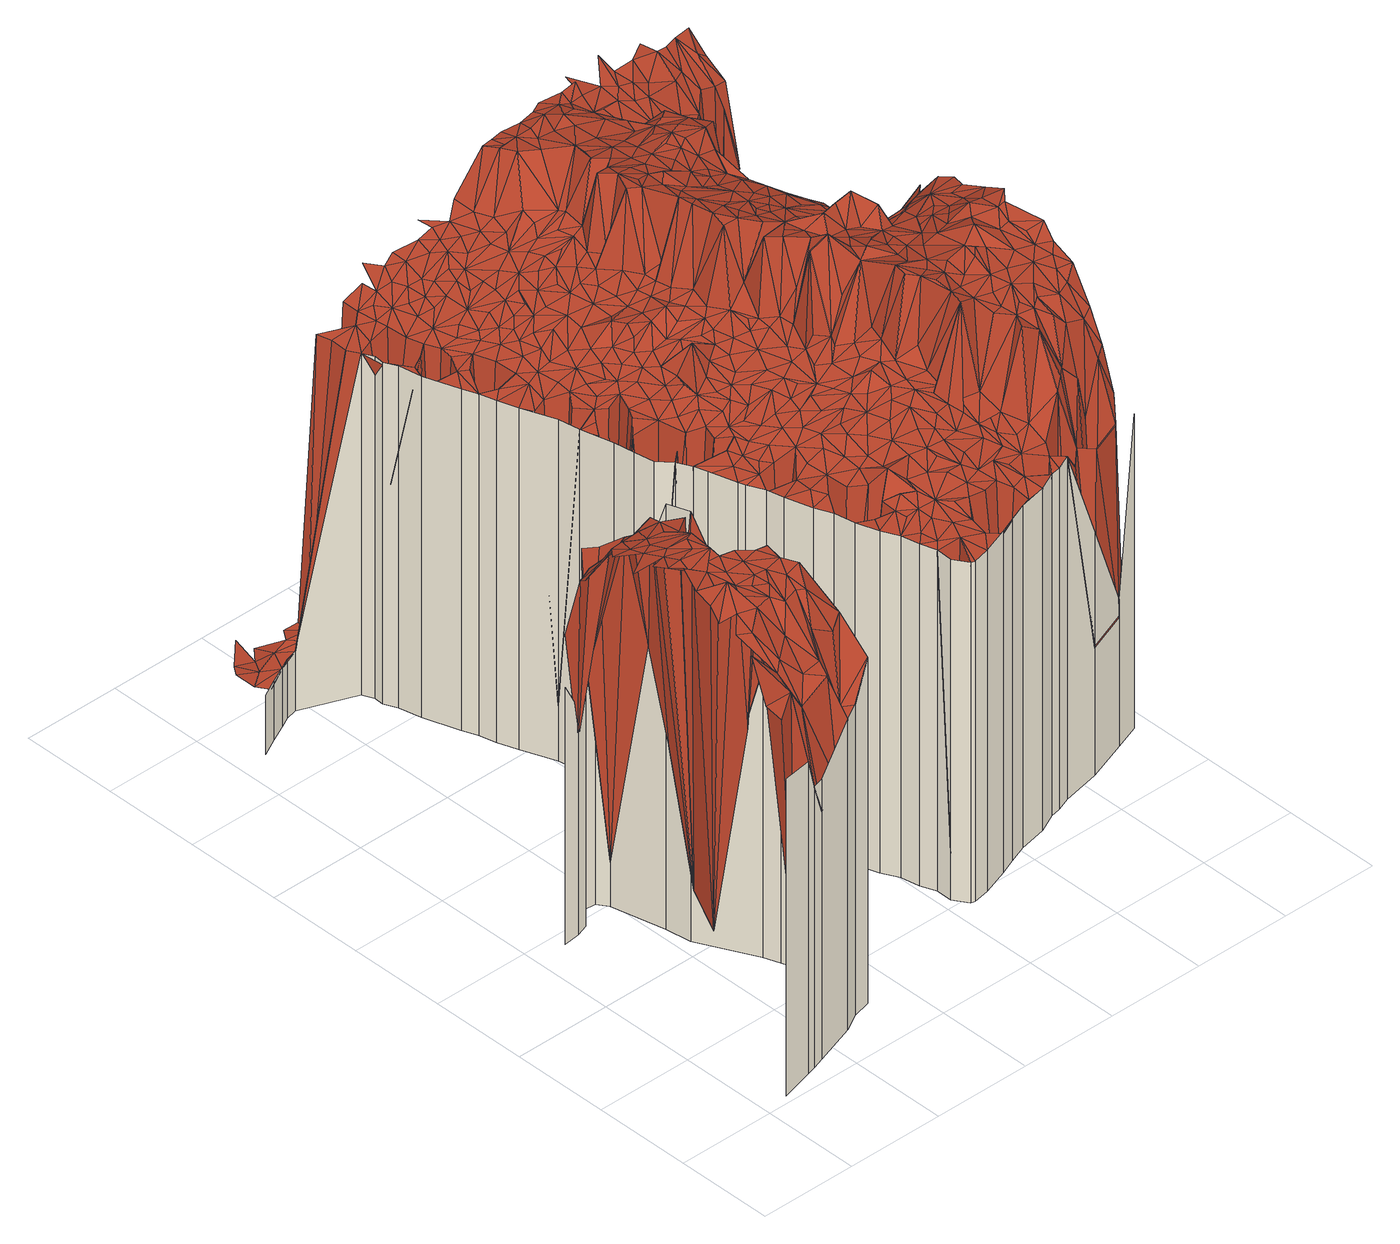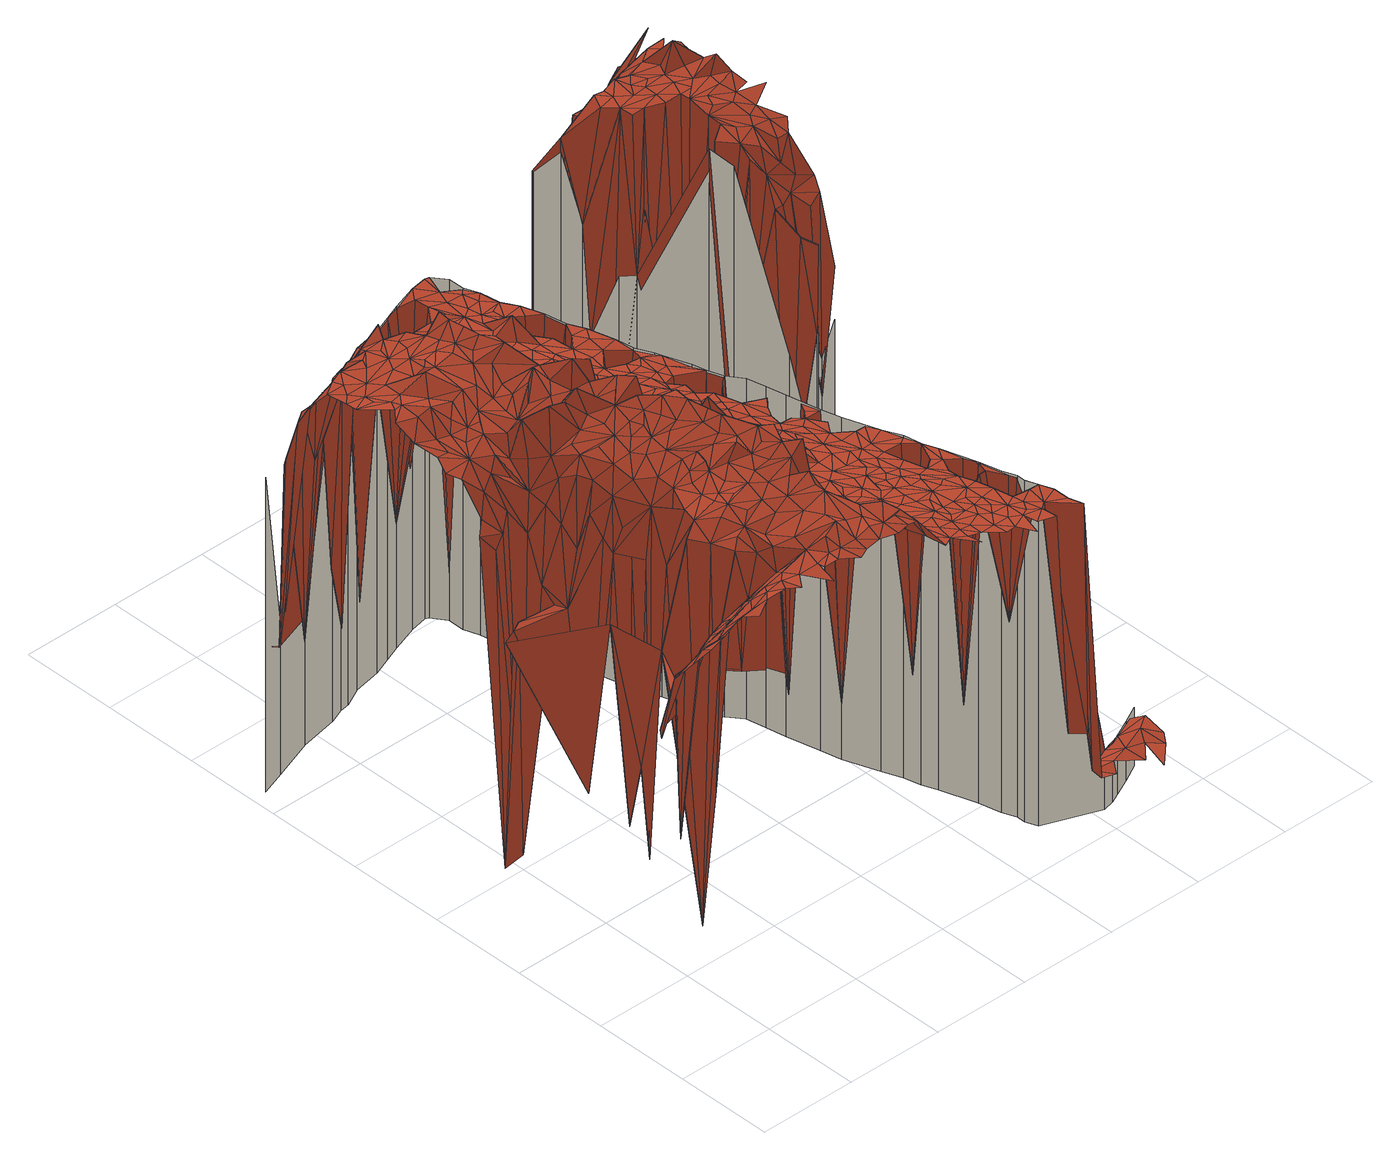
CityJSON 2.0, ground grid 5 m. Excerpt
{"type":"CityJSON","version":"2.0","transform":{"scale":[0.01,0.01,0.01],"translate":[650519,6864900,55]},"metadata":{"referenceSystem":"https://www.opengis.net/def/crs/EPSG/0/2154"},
"CityObjects":{
"building1":{"type":"Building","geometry":[{"type":"MultiSurface","lod":"2","boundaries":[[[0,1,2,3]],[[4,5,6]],[[5,7,6]],[[3,8,2]],[[5,4,8]],[[5,9,7]],[[5,8,3]],[[10,9,11]],[[12,10,11]],[[13,14,15]],[[16,5,3]],[[12,13,15]],[[17,0,3,16]],[[9,18,11]],[[5,19,9]],[[13,20,14]],[[19,5,16]],[[19,18,9]],[[12,11,21]],[[11,18,21]],[[19,16,22]],[[23,17,16,24]],[[20,13,25]],[[13,12,21]],[[19,26,18]],[[20,27,28]],[[29,30,28]],[[27,20,25]],[[31,13,21]],[[30,32,33]],[[18,34,21]],[[13,35,25]],[[18,26,34]],[[27,29,28]],[[36,37,32]],[[30,29,38]],[[35,13,31]],[[39,19,22]],[[32,30,38]],[[26,19,40]],[[35,27,25]],[[41,31,21]],[[42,36,43]],[[34,41,21]],[[41,35,31]],[[44,42,43]],[[19,39,40]],[[36,32,45]],[[26,46,34]],[[27,35,47]],[[48,32,38]],[[29,49,38]],[[27,49,29]],[[36,50,43]],[[27,47,51]],[[46,26,40]],[[35,41,52]],[[50,36,45]],[[53,41,34]],[[54,23,24,55]],[[32,48,45]],[[56,44,57]],[[58,44,43]],[[39,22,55]],[[46,53,34]],[[35,59,47]],[[59,35,52]],[[49,27,51]],[[50,60,43]],[[39,46,40]],[[41,61,52]],[[49,48,38]],[[47,62,51]],[[60,58,43]],[[63,64,56]],[[41,53,61]],[[65,44,58]],[[48,66,45]],[[61,59,52]],[[44,65,57]],[[64,67,68]],[[63,56,57]],[[62,49,51]],[[69,50,45]],[[59,70,47]],[[46,39,55]],[[70,62,47]],[[53,46,71]],[[72,73,74,75]],[[60,65,58]],[[67,64,76]],[[48,49,66]],[[64,63,76]],[[69,60,50]],[[61,53,77]],[[66,69,45]],[[46,78,71]],[[59,61,77]],[[65,60,79]],[[78,46,80]],[[70,59,77]],[[81,53,71]],[[80,46,55]],[[49,69,66]],[[82,62,70]],[[53,81,77]],[[49,62,83]],[[60,69,84]],[[65,85,57]],[[63,67,76]],[[78,86,71]],[[87,60,84]],[[62,82,83]],[[85,63,57]],[[60,87,79]],[[69,49,83]],[[69,88,84]],[[85,65,79]],[[73,89,90,74]],[[86,81,71]],[[67,63,91]],[[82,70,92]],[[86,78,93]],[[88,87,84]],[[94,70,77]],[[78,80,93]],[[95,54,55,96]],[[97,80,55]],[[87,85,79]],[[81,94,77]],[[63,85,98]],[[63,98,91]],[[70,94,92]],[[82,99,83]],[[81,86,100]],[[69,101,88]],[[82,92,99]],[[87,88,102]],[[101,69,83]],[[85,87,103]],[[89,104,105,90]],[[106,86,93]],[[94,81,100]],[[80,106,93]],[[85,107,98]],[[98,107,91]],[[80,97,108]],[[88,101,102]],[[86,106,100]],[[92,94,109]],[[99,101,83]],[[110,111,91]],[[87,101,103]],[[107,110,91]],[[101,87,102]],[[85,103,112]],[[106,80,108]],[[104,113,114,105]],[[115,95,96,108]],[[92,116,99]],[[114,111,110]],[[107,85,112]],[[117,92,109]],[[103,101,118]],[[119,94,100]],[[94,117,109]],[[116,101,99]],[[114,110,120]],[[110,107,120]],[[103,118,112]],[[113,121,122,114]],[[116,92,117]],[[123,124,125,126]],[[106,119,100]],[[101,127,118]],[[124,115,108,125]],[[114,120,122]],[[120,107,112]],[[128,129,127,130]],[[127,101,117]],[[117,94,131]],[[132,94,119]],[[133,123,126,119]],[[94,132,131]],[[101,116,117]],[[129,134,117,127]],[[121,135,136,122]],[[135,128,130,136]],[[134,137,138,117]],[[139,133,119,132]],[[137,139,132,138]],[[140,141,142,143]],[[144,145,146]],[[147,144,148]],[[145,149,146]],[[144,147,145]],[[149,145,150]],[[151,140,143,152]],[[145,153,150]],[[154,149,150]],[[147,153,145]],[[155,151,152,156]],[[153,157,150]],[[153,147,158]],[[159,155,156,158]],[[153,160,157]],[[161,153,158]],[[153,161,160]],[[161,162,160]],[[161,158,163]],[[162,164,160]],[[165,159,158,166]],[[164,162,167]],[[162,161,163]],[[158,168,163]],[[162,169,167]],[[162,163,170]],[[171,172,173,174]],[[169,162,170]],[[172,175,176,173]],[[177,178,179,180]],[[181,171,174,182]],[[178,183,184,179]],[[183,185,186,184]],[[185,187,188,186]],[[189,177,180,190]],[[191,189,190,192]],[[193,191,192,194]],[[187,165,166,188]],[[175,195,196,176]],[[197,198,199]],[[200,193,194,201]],[[195,200,201,196]],[[202,181,182,203]],[[204,205,206]],[[207,202,203,208]],[[209,210,206]],[[211,207,208,212]],[[190,213,214]],[[215,216,197]],[[217,215,180]],[[218,211,212,219]],[[220,168,221]],[[190,217,180]],[[220,221,199]],[[222,223,224,225]],[[226,227,228,229]],[[230,231,232,233]],[[231,234,235,232]],[[182,210,209]],[[236,237,238]],[[239,218,219,240]],[[227,241,242,228]],[[241,222,225,242]],[[216,198,197]],[[223,239,240,224]],[[168,243,163]],[[244,226,229,245]],[[198,220,199]],[[234,246,247,235]],[[248,236,205]],[[246,244,245,247]],[[249,250,251]],[[163,243,170]],[[252,203,253]],[[212,252,253]],[[229,254,228]],[[255,212,256]],[[257,213,258]],[[168,220,259]],[[216,215,217]],[[260,230,233,261]],[[210,204,206]],[[262,250,238]],[[225,263,224]],[[243,169,170]],[[264,255,256]],[[265,247,266]],[[249,257,258]],[[203,267,182]],[[204,248,205]],[[268,190,214]],[[269,247,270]],[[210,182,271]],[[217,190,272]],[[242,273,225]],[[236,248,237]],[[243,168,259]],[[198,216,274]],[[275,242,228]],[[276,277,233]],[[277,276,266]],[[220,198,274]],[[213,257,214]],[[237,262,238]],[[278,264,224]],[[212,255,252]],[[182,267,271]],[[247,265,270]],[[190,268,272]],[[169,243,279]],[[269,280,229]],[[261,276,233]],[[254,275,228]],[[250,262,281]],[[257,249,251]],[[273,263,225]],[[267,203,282]],[[276,265,266]],[[255,264,283]],[[280,254,229]],[[263,278,224]],[[203,252,284]],[[250,285,251]],[[282,203,284]],[[285,250,281]],[[242,286,273]],[[216,217,287]],[[286,242,275]],[[248,262,237]],[[267,210,271]],[[288,260,261,289]],[[264,278,283]],[[216,290,274]],[[290,220,274]],[[248,204,291]],[[220,292,259]],[[293,268,214]],[[243,294,279]],[[276,261,289]],[[295,269,270]],[[296,280,269]],[[297,204,210]],[[255,298,252]],[[299,217,272]],[[265,300,270]],[[257,293,214]],[[280,275,254]],[[301,243,259]],[[302,216,287]],[[220,290,303]],[[290,216,302]],[[262,248,304]],[[262,285,281]],[[295,296,269]],[[204,297,291]],[[217,299,287]],[[268,299,272]],[[292,220,303]],[[267,305,210]],[[306,255,283]],[[252,298,284]],[[292,301,259]],[[298,255,307]],[[308,265,276]],[[309,267,282]],[[273,310,263]],[[311,257,251]],[[255,306,307]],[[243,312,294]],[[313,248,291]],[[285,314,251]],[[305,297,210]],[[310,278,263]],[[286,310,273]],[[268,293,315]],[[275,280,316]],[[300,265,308]],[[299,268,315]],[[299,302,287]],[[300,295,270]],[[285,262,317]],[[301,312,243]],[[286,275,318]],[[314,311,251]],[[319,282,284]],[[248,320,304]],[[295,280,296]],[[321,276,289]],[[311,293,257]],[[297,313,291]],[[320,262,304]],[[312,322,294]],[[319,309,282]],[[310,286,323]],[[320,248,313]],[[290,324,303]],[[305,267,325]],[[324,290,302]],[[286,318,323]],[[298,319,284]],[[278,326,283]],[[262,320,317]],[[267,309,325]],[[321,308,276]],[[280,327,316]],[[328,275,316]],[[329,298,307]],[[278,310,330]],[[297,305,331]],[[295,327,280]],[[332,292,303]],[[285,317,333]],[[306,329,307]],[[326,306,283]],[[302,299,334]],[[293,335,315]],[[312,301,336]],[[332,301,292]],[[275,328,318]],[[324,302,337]],[[293,311,335]],[[319,298,338]],[[313,297,339]],[[340,299,315]],[[337,302,334]],[[298,329,338]],[[285,341,314]],[[342,288,289,343]],[[324,344,303]],[[345,300,308]],[[326,278,330]],[[345,295,300]],[[346,321,289]],[[344,332,303]],[[301,332,336]],[[308,321,347]],[[327,348,316]],[[341,285,333]],[[349,310,323]],[[341,311,314]],[[350,297,331]],[[320,313,339]],[[305,351,331]],[[309,352,325]],[[319,352,309]],[[351,305,325]],[[335,340,315]],[[295,348,327]],[[318,349,323]],[[299,340,334]],[[322,312,353]],[[348,328,316]],[[317,354,333]],[[326,329,306]],[[345,308,347]],[[320,354,317]],[[297,350,339]],[[355,312,336]],[[352,319,338]],[[295,345,348]],[[356,324,337]],[[310,357,330]],[[311,341,358]],[[311,359,335]],[[328,349,318]],[[360,337,334]],[[359,311,358]],[[361,341,333]],[[321,362,347]],[[354,361,333]],[[332,355,336]],[[312,355,353]],[[310,349,363]],[[360,356,337]],[[364,320,339]],[[324,365,344]],[[366,345,347]],[[352,367,325]],[[368,352,338]],[[329,369,338]],[[332,344,370]],[[362,321,346]],[[357,326,330]],[[371,340,335]],[[357,310,363]],[[328,348,372]],[[367,351,325]],[[354,320,364]],[[348,345,372]],[[340,373,334]],[[374,350,331]],[[351,374,331]],[[349,328,375]],[[326,369,329]],[[359,371,335]],[[350,376,339]],[[324,356,377]],[[373,360,334]],[[341,378,358]],[[369,368,338]],[[352,368,379]],[[341,361,380]],[[381,366,347]],[[361,354,380]],[[376,364,339]],[[381,345,366]],[[344,382,370]],[[355,332,383]],[[340,371,384]],[[362,381,347]],[[385,332,370]],[[365,382,344]],[[365,324,386]],[[345,387,372]],[[356,360,377]],[[349,388,363]],[[340,384,373]],[[374,351,367]],[[388,349,375]],[[389,352,379]],[[352,390,367]],[[391,326,357]],[[362,346,392]],[[393,328,372]],[[394,342,343,395]],[[376,350,396]],[[324,377,386]],[[371,359,397]],[[398,359,358]],[[399,354,364]],[[350,374,396]],[[369,326,400]],[[332,385,383]],[[380,354,401]],[[391,357,363]],[[328,393,375]],[[341,380,402]],[[378,341,402]],[[360,373,403]],[[378,398,358]],[[326,391,400]],[[382,385,370]],[[390,352,389]],[[376,399,364]],[[377,360,403]],[[354,399,401]],[[345,381,404]],[[345,405,387]],[[381,362,406]],[[390,374,367]],[[368,369,407]],[[406,362,392]],[[388,408,363]],[[382,365,386]],[[359,398,397]],[[408,391,363]],[[409,355,383]],[[387,393,372]],[[373,384,410]],[[405,345,404]],[[371,411,384]],[[412,376,396]],[[411,371,397]],[[374,412,396]],[[368,413,379]],[[374,390,414]],[[355,409,415]],[[416,388,375]],[[417,380,401]],[[399,376,418]],[[380,417,402]],[[419,369,400]],[[385,382,420]],[[376,412,418]],[[369,419,407]],[[421,382,386]],[[373,422,403]],[[423,374,414]],[[413,389,379]],[[408,388,424]],[[425,378,402]],[[399,426,401]],[[413,368,407]],[[384,411,410]],[[393,416,375]],[[422,373,410]],[[427,381,406]],[[374,428,412]],[[391,408,429]],[[422,377,403]],[[430,390,389]],[[383,385,431]],[[382,421,420]],[[427,406,392]],[[390,430,414]],[[404,381,432]],[[426,417,401]],[[377,433,386]],[[388,416,424]],[[428,374,423]],[[434,398,378]],[[435,394,395,436]],[[387,437,393]],[[391,438,400]],[[409,383,431]],[[398,434,397]],[[405,439,387]],[[381,427,432]],[[412,428,418]],[[440,399,418]],[[385,420,431]],[[430,423,414]],[[441,419,400]],[[433,377,442]],[[417,443,402]],[[426,399,440]],[[434,411,397]],[[433,421,386]],[[425,434,378]],[[437,387,444]],[[419,445,407]],[[446,430,389]],[[436,427,392]],[[377,422,447]],[[387,439,444]],[[439,405,404]],[[377,448,442]],[[411,449,410]],[[443,425,402]],[[438,391,429]],[[437,416,393]],[[449,422,410]],[[413,446,389]],[[445,413,407]],[[417,426,450]],[[428,451,418]],[[438,441,400]],[[448,377,447]],[[452,408,424]],[[408,452,429]],[[453,404,432]],[[454,409,431]],[[423,430,455]],[[428,423,455]],[[421,433,456]],[[439,437,444]],[[424,416,457]],[[411,434,458]],[[439,404,459]],[[419,441,460]],[[427,453,432]],[[449,411,461]],[[421,462,420]],[[463,440,418]],[[443,417,464]],[[420,465,431]],[[466,433,442]],[[422,449,461]],[[459,404,453]],[[451,463,418]],[[416,437,467]],[[430,468,455]],[[464,417,450]],[[469,427,436]],[[470,426,440]],[[430,446,471]],[[452,438,429]],[[472,411,458]],[[448,466,442]],[[425,443,473]],[[419,474,445]],[[452,424,457]],[[426,470,450]],[[468,430,471]],[[411,472,461]],[[439,475,437]],[[433,466,456]],[[413,476,446]],[[476,413,445]],[[462,421,456]],[[453,427,477]],[[428,478,451]],[[434,425,479]],[[427,469,477]],[[474,419,460]],[[422,480,447]],[[420,462,465]],[[481,454,431]],[[478,428,455]],[[439,459,482]],[[440,463,483]],[[438,484,441]],[[441,484,460]],[[448,447,485]],[[434,486,458]],[[480,422,461]],[[476,445,487]],[[470,440,483]],[[446,476,471]],[[468,488,455]],[[437,489,467]],[[479,425,473]],[[475,439,482]],[[469,436,490]],[[416,491,457]],[[475,489,437]],[[465,481,431]],[[491,416,467]],[[445,474,487]],[[492,435,436,490]],[[470,464,450]],[[466,448,485]],[[466,462,456]],[[443,464,493]],[[484,438,452]],[[478,463,451]],[[486,472,458]],[[494,459,453]],[[443,495,473]],[[494,453,477]],[[434,479,486]],[[447,480,485]],[[472,480,461]],[[488,478,455]],[[469,496,477]],[[497,452,457]],[[474,476,487]],[[498,474,460]],[[484,498,460]],[[499,468,471]],[[495,443,493]],[[499,488,468]],[[462,466,500]],[[484,452,501]],[[464,470,493]],[[489,491,467]],[[462,502,465]],[[476,503,471]],[[472,486,504]],[[502,481,465]],[[496,469,490]],[[495,479,473]],[[496,494,477]],[[463,478,505]],[[482,459,506]],[[507,470,483]],[[489,475,508]],[[476,474,503]],[[491,497,457]],[[463,509,483]],[[510,466,485]],[[480,472,511]],[[475,482,506]],[[478,488,512]],[[500,466,513]],[[514,507,483]],[[486,479,515]],[[452,516,501]],[[459,494,517]],[[518,474,498]],[[503,499,471]],[[470,507,493]],[[516,452,497]],[[484,518,498]],[[519,472,504]],[[479,495,520]],[[462,500,521]],[[509,463,505]],[[509,514,483]],[[491,489,522]],[[480,510,485]],[[488,499,512]],[[478,523,505]],[[494,496,524]],[[481,502,525]],[[502,462,521]],[[489,508,522]],[[472,519,511]],[[508,475,506]],[[486,519,504]],[[466,510,513]],[[526,484,501]],[[515,479,527]],[[479,520,527]],[[523,478,512]],[[459,517,506]],[[474,528,529]],[[474,530,503]],[[474,518,528]],[[531,495,493]],[[532,496,490]],[[518,484,526]],[[530,474,529]],[[533,480,511]],[[491,534,497]],[[486,515,535]],[[523,509,505]],[[507,531,493]],[[499,503,536]],[[537,494,524]],[[520,495,538]],[[539,492,490,532]],[[510,480,540]],[[534,491,522]],[[516,526,501]],[[496,537,524]],[[507,514,541]],[[500,542,521]],[[499,543,512]],[[519,486,535]],[[502,544,525]],[[542,500,513]],[[544,502,521]],[[534,516,497]],[[480,533,540]],[[508,545,522]],[[514,509,541]],[[495,531,538]],[[519,533,511]],[[503,530,536]],[[494,537,517]],[[496,532,546]],[[547,515,527]],[[531,507,548]],[[544,549,525]],[[537,496,546]],[[548,507,541]],[[550,508,506]],[[551,523,512]],[[499,536,552]],[[520,553,527]],[[543,499,552]],[[515,547,535]],[[545,534,522]],[[542,544,521]],[[528,518,554]],[[523,551,509]],[[510,555,513]],[[545,508,556]],[[543,551,512]],[[508,550,556]],[[557,518,526]],[[516,534,558]],[[553,520,538]],[[517,550,506]],[[528,559,529]],[[557,526,516]],[[509,560,541]],[[555,542,513]],[[561,510,540]],[[559,530,529]],[[533,519,562]],[[553,547,527]],[[531,548,563]],[[531,564,538]],[[537,565,517]],[[518,557,554]],[[534,545,566]],[[557,516,558]],[[565,550,517]],[[509,551,560]],[[530,567,536]],[[568,548,541]],[[569,539,532,570]],[[532,571,546]],[[551,543,572]],[[573,543,552]],[[544,542,574]],[[543,573,572]],[[571,537,546]],[[534,575,558]],[[576,519,535]],[[547,577,535]],[[578,528,554]],[[559,528,579]],[[575,534,566]],[[564,531,563]],[[528,578,579]],[[560,568,541]],[[533,576,540]],[[536,580,552]],[[581,553,538]],[[548,568,563]],[[571,532,570]],[[564,581,538]],[[542,555,582]],[[555,510,583]],[[550,584,556]],[[565,537,585]],[[510,561,586]],[[573,551,572]],[[519,576,562]],[[550,565,587]],[[530,559,588]],[[589,557,558]],[[574,542,582]],[[567,580,536]],[[576,561,540]],[[576,533,562]],[[544,574,590]],[[580,573,552]],[[577,547,591]],[[577,576,535]],[[551,592,560]],[[593,547,553]],[[583,510,586]],[[594,530,588]],[[595,545,556]],[[545,595,566]],[[596,589,558]],[[575,596,558]],[[567,530,594]],[[537,571,597]],[[557,598,554]],[[592,568,560]],[[551,573,599]],[[555,583,582]],[[547,593,591]],[[571,570,600]],[[601,550,587]],[[581,593,553]],[[602,569,570,603]],[[601,565,585]],[[565,601,587]],[[584,550,604]],[[584,595,556]],[[537,605,585]],[[598,578,554]],[[581,564,606]],[[595,575,566]],[[598,557,589]],[[573,580,607]],[[559,594,588]],[[608,564,563]],[[561,576,609]],[[563,568,610]],[[592,551,599]],[[605,537,597]],[[550,601,604]],[[573,607,599]],[[580,567,611]],[[612,577,591]],[[613,589,596]],[[575,595,596]],[[614,559,579]],[[578,614,579]],[[568,592,615]],[[616,571,600]],[[593,581,617]],[[571,616,597]],[[581,606,617]],[[618,576,577]],[[564,608,606]],[[561,619,586]],[[605,601,585]],[[620,574,582]],[[561,609,621]],[[595,584,604]],[[580,622,607]],[[578,598,623]],[[608,563,610]],[[574,624,590]],[[622,580,611]],[[598,589,625]],[[568,615,610]],[[612,618,577]],[[576,618,609]],[[593,626,591]],[[567,594,627]],[[594,559,627]],[[583,628,582]],[[619,583,586]],[[629,592,599]],[[630,589,613]],[[631,613,596]],[[626,612,591]],[[595,631,596]],[[592,629,615]],[[567,632,611]],[[559,633,627]],[[619,561,621]],[[559,614,633]],[[606,608,617]],[[589,630,625]],[[614,578,623]],[[626,593,617]],[[609,618,621]],[[634,616,600]],[[632,567,627]],[[598,635,623]],[[620,624,574]],[[628,620,582]],[[601,605,636]],[[637,629,599]],[[635,598,625]],[[632,622,611]],[[631,630,613]],[[619,628,583]],[[615,638,610]],[[607,639,599]],[[640,605,597]],[[616,640,597]],[[641,595,604]],[[618,612,642]],[[638,608,610]],[[622,639,607]],[[608,643,617]],[[644,626,617]],[[601,645,604]],[[629,646,615]],[[642,612,626]],[[595,641,631]],[[633,614,627]],[[630,631,647]],[[630,635,625]],[[635,614,623]],[[616,634,648]],[[649,602,603,650]],[[646,638,615]],[[639,637,599]],[[618,651,621]],[[634,600,652]],[[608,638,653]],[[654,641,604]],[[640,616,648]],[[629,637,655]],[[643,608,653]],[[622,656,657]],[[658,644,617]],[[639,622,657]],[[645,601,636]],[[656,622,632]],[[631,659,647]],[[643,658,617]],[[629,660,646]],[[645,654,604]],[[660,629,655]],[[635,630,661]],[[659,630,647]],[[658,626,644]],[[614,662,627]],[[631,641,663]],[[628,619,664]],[[624,620,665]],[[642,626,666]],[[667,619,621]],[[605,668,636]],[[618,642,669]],[[670,632,627]],[[614,635,671]],[[659,631,663]],[[651,618,669]],[[640,668,605]],[[672,624,665]],[[637,639,655]],[[614,673,662]],[[626,658,666]],[[674,620,628]],[[662,670,627]],[[630,659,661]],[[634,675,648]],[[638,646,676]],[[677,643,653]],[[656,639,657]],[[651,667,621]],[[678,641,654]],[[670,656,632]],[[620,674,665]],[[619,667,664]],[[658,643,679]],[[675,640,648]],[[643,677,679]],[[674,628,664]],[[680,635,661]],[[645,678,654]],[[673,614,681]],[[675,634,652]],[[674,672,665]],[[635,680,671]],[[638,682,653]],[[668,645,636]],[[660,683,646]],[[639,684,655]],[[681,614,671]],[[642,666,685]],[[683,660,655]],[[641,678,686]],[[662,673,687]],[[688,659,663]],[[667,651,689]],[[639,656,690]],[[656,670,690]],[[670,662,687]],[[659,680,661]],[[684,691,655]],[[646,683,676]],[[675,692,640]],[[692,668,640]],[[682,638,676]],[[666,658,685]],[[642,693,669]],[[672,674,694]],[[641,695,663]],[[682,677,653]],[[696,658,679]],[[691,683,655]],[[697,674,664]],[[667,697,664]],[[693,642,685]],[[659,688,698]],[[651,699,689]],[[680,659,698]],[[700,639,690]],[[699,651,669]],[[701,675,652]],[[695,641,686]],[[658,696,685]],[[673,702,703]],[[677,704,679]],[[668,705,645]],[[639,700,706]],[[695,688,663]],[[702,673,681]],[[639,707,684]],[[708,673,703]],[[670,709,690]],[[710,678,645]],[[673,708,687]],[[709,670,687]],[[699,667,689]],[[691,684,711]],[[677,682,712]],[[674,697,713]],[[675,714,692]],[[714,668,692]],[[645,705,715]],[[683,682,676]],[[678,710,686]],[[707,639,706]],[[667,716,697]],[[674,717,694]],[[704,677,712]],[[683,691,711]],[[704,696,679]],[[680,718,671]],[[693,699,669]],[[710,645,715]],[[718,681,671]],[[705,668,714]],[[714,675,719]],[[717,674,713]],[[720,700,690]],[[684,707,711]],[[721,675,701]],[[682,722,712]],[[696,723,685]],[[675,721,719]],[[688,724,698]],[[723,693,685]],[[724,680,698]],[[709,720,690]],[[725,704,712]],[[667,699,726]],[[700,727,706]],[[716,667,728]],[[729,701,652]],[[710,695,686]],[[705,710,715]],[[688,695,730]],[[718,702,681]],[[731,725,712]],[[682,683,732]],[[722,731,712]],[[733,683,711]],[[697,734,713]],[[728,667,726]],[[735,649,650,736]],[[705,714,737]],[[727,707,706]],[[718,680,738]],[[702,739,703]],[[727,700,720]],[[716,734,697]],[[739,709,687]],[[696,704,740]],[[724,688,730]],[[739,708,703]],[[708,739,687]],[[723,696,740]],[[680,724,738]],[[699,693,741]],[[707,733,711]],[[683,733,732]],[[731,704,725]],[[742,705,737]],[[743,714,719]],[[693,723,741]],[[734,717,713]],[[702,718,744]],[[721,743,719]],[[710,705,745]],[[682,746,722]],[[747,716,728]],[[714,748,737]],[[709,749,720]],[[695,710,750]],[[705,742,745]],[[695,751,730]],[[699,752,726]],[[753,721,701]],[[746,682,732]],[[707,727,754]],[[739,702,744]],[[709,739,755]],[[747,734,716]],[[704,731,756]],[[752,699,741]],[[743,748,714]],[[749,727,720]],[[749,709,755]],[[748,742,737]],[[751,724,730]],[[757,731,722]],[[733,707,758]],[[734,759,717]],[[704,760,740]],[[724,761,738]],[[760,723,740]],[[753,701,729]],[[762,718,738]],[[707,763,758]],[[707,764,763]],[[751,695,765]],[[695,750,765]],[[718,762,744]],[[733,766,732]],[[764,707,754]],[[746,757,722]],[[767,743,721]],[[768,704,756]],[[748,769,742]],[[728,726,770]],[[723,760,771]],[[742,769,745]],[[731,757,756]],[[724,751,765]],[[723,772,741]],[[761,762,738]],[[760,704,768]],[[747,728,770]],[[762,739,744]],[[766,746,732]],[[753,767,721]],[[739,773,755]],[[710,774,750]],[[727,749,775]],[[776,734,747]],[[727,775,754]],[[774,710,745]],[[773,749,755]],[[772,723,771]],[[761,724,777]],[[752,778,726]],[[766,733,758]],[[776,759,734]],[[763,764,758]],[[777,724,765]],[[779,748,743]],[[757,768,756]],[[776,747,780]],[[739,762,781]],[[782,752,741]],[[773,739,781]],[[748,779,769]],[[772,783,741]],[[767,779,743]],[[759,776,784]],[[750,785,765]],[[775,764,754]],[[726,778,770]],[[769,774,745]],[[760,772,771]],[[749,773,775]],[[747,786,780]],[[783,782,741]],[[760,768,787]],[[764,788,758]],[[789,757,746]],[[786,747,770]],[[790,767,753]],[[766,789,746]],[[785,777,765]],[[774,785,750]],[[791,762,761]],[[772,760,787]],[[792,766,758]],[[793,753,729]],[[761,777,794]],[[795,776,780]],[[796,735,736,797]],[[768,757,798]],[[769,779,799]],[[782,778,752]],[[800,764,775]],[[762,801,781]],[[775,773,802]],[[803,761,794]],[[788,764,804]],[[805,773,781]],[[779,767,806]],[[791,761,803]],[[757,789,807]],[[788,792,758]],[[784,776,808]],[[767,790,806]],[[801,762,809]],[[769,810,774]],[[764,800,804]],[[810,769,799]],[[786,795,780]],[[757,807,798]],[[762,791,809]],[[772,782,783]],[[773,805,802]],[[792,789,766]],[[776,795,808]],[[793,790,753]],[[793,729,811]],[[777,785,812]],[[801,805,781]],[[778,813,770]],[[768,814,787]],[[813,786,770]],[[779,815,799]],[[807,789,798]],[[816,775,802]],[[815,779,806]],[[777,812,794]],[[816,800,775]],[[791,801,809]],[[782,772,817]],[[790,793,806]],[[782,813,778]],[[814,772,787]],[[792,788,818]],[[819,785,774]],[[814,768,798]],[[795,786,820]],[[805,816,802]],[[789,792,821]],[[791,803,822]],[[774,810,823]],[[800,824,804]],[[825,803,794]],[[826,810,799]],[[785,819,812]],[[805,801,827]],[[795,828,808]],[[817,772,814]],[[829,788,804]],[[803,825,822]],[[815,826,799]],[[830,815,806]],[[782,831,813]],[[786,813,832]],[[789,833,798]],[[800,816,834]],[[819,774,823]],[[816,805,827]],[[835,786,832]],[[836,792,818]],[[828,795,820]],[[824,800,834]],[[801,791,837]],[[788,829,818]],[[838,789,821]],[[831,782,839]],[[792,838,821]],[[810,826,823]],[[813,831,832]],[[840,816,827]],[[841,786,835]],[[812,842,794]],[[843,791,822]],[[836,838,792]],[[819,844,812]],[[820,786,845]],[[846,782,817]],[[833,814,798]],[[789,838,847]],[[824,829,804]],[[842,825,794]],[[833,789,848]],[[782,846,839]],[[848,789,847]],[[825,843,822]],[[791,843,837]],[[844,842,812]],[[849,816,840]],[[801,850,827]],[[844,819,851]],[[816,852,834]],[[841,835,832]],[[849,840,827]],[[853,819,823]],[[846,817,814]],[[786,841,845]],[[854,831,839]],[[826,853,823]],[[850,801,837]],[[855,836,818]],[[838,856,847]],[[831,857,832]],[[858,824,834]],[[833,859,814]],[[860,820,845]],[[829,855,818]],[[816,849,852]],[[825,842,861]],[[819,862,851]],[[856,863,847]],[[846,854,839]],[[838,836,864]],[[831,854,857]],[[856,838,865]],[[843,825,866]],[[852,858,834]],[[867,842,844]],[[862,844,851]],[[850,849,827]],[[819,853,862]],[[855,829,824]],[[843,850,837]],[[825,861,866]],[[846,814,868]],[[863,848,847]],[[858,855,824]],[[863,856,865]],[[859,869,814]],[[836,855,864]],[[833,869,859]],[[869,833,848]],[[862,867,844]],[[838,870,865]],[[871,841,832]],[[814,869,868]],[[870,838,864]],[[850,843,866]],[[852,849,872]],[[857,871,832]],[[841,873,845]],[[870,863,865]],[[855,858,874]],[[863,869,848]],[[854,846,875]],[[861,842,876]],[[842,867,876]],[[870,869,863]],[[849,877,872]],[[849,850,877]],[[873,841,878]],[[879,850,866]],[[880,858,852]],[[854,881,857]],[[880,852,872]],[[841,871,878]],[[858,880,874]],[[861,882,866]],[[873,883,845]],[[884,846,868]],[[881,854,875]],[[882,879,866]],[[850,879,885]],[[882,861,876]],[[881,871,857]],[[877,886,872]],[[846,884,875]],[[869,884,868]],[[855,874,887]],[[886,880,872]],[[888,873,878]],[[850,889,877]],[[871,890,878]],[[885,879,882]],[[883,873,891]],[[864,855,892]],[[873,888,891]],[[850,885,893]],[[874,880,887]],[[890,888,878]],[[884,881,875]],[[889,850,893]],[[871,881,894]],[[886,877,895]],[[870,864,896]],[[890,871,894]],[[877,889,895]],[[880,886,897]],[[892,855,887]],[[888,898,891]],[[899,881,884]],[[888,890,900]],[[884,869,901]],[[881,899,894]],[[880,902,887]],[[902,880,897]],[[903,886,895]],[[898,888,900]],[[904,890,894]],[[886,903,897]],[[864,892,896]],[[899,904,894]],[[899,884,901]],[[902,892,887]],[[890,905,900]],[[903,902,897]],[[869,906,901]],[[890,904,905]],[[907,898,900]],[[904,899,908]],[[908,899,901]],[[905,907,900]],[[898,907,909]],[[904,908,905]],[[906,908,901]],[[908,910,905]],[[910,907,905]],[[907,910,911]],[[908,906,912]],[[910,908,913]],[[913,908,912]],[[910,914,911]],[[912,906,915]],[[914,910,913]],[[906,916,915]],[[917,913,912]],[[917,914,913]],[[917,912,915]],[[918,914,917]],[[916,919,915]],[[919,917,915]],[[920,914,918]],[[918,917,921]],[[917,919,921]],[[920,918,922]],[[922,918,921]]],"semantics":{"surfaces":[{"type":"WallSurface"},{"type":"RoofSurface"}],"values":[0,1,1,1,1,1,1,1,1,1,1,1,0,1,1,1,1,1,1,1,1,0,1,1,1,1,1,1,1,1,1,1,1,1,1,1,1,1,1,1,1,1,1,1,1,1,1,1,1,1,1,1,1,1,1,1,1,1,1,0,1,1,1,1,1,1,1,1,1,1,1,1,1,1,1,1,1,1,1,1,1,1,1,1,1,1,1,1,0,1,1,1,1,1,1,1,1,1,1,1,1,1,1,1,1,1,1,1,1,1,1,1,1,1,1,1,1,1,0,1,1,1,1,1,1,1,0,1,1,1,1,1,1,1,1,1,1,1,1,1,0,1,1,1,1,1,1,1,1,1,1,1,1,1,1,1,1,0,0,1,1,1,1,1,1,1,1,1,1,1,0,1,0,1,1,0,1,1,0,1,1,1,0,1,1,0,0,0,0,0,0,0,1,1,1,1,1,0,1,1,1,0,1,1,0,1,1,1,1,1,1,0,1,1,1,1,1,0,1,0,0,0,0,0,0,0,0,0,0,0,1,0,0,0,1,0,1,0,1,1,1,0,1,1,1,0,0,0,0,1,1,0,0,0,1,0,1,0,1,0,1,0,1,1,1,1,1,1,1,1,1,0,1,1,1,1,1,1,1,1,1,1,1,1,1,1,1,1,1,1,1,1,1,1,1,1,1,1,1,1,1,1,1,1,1,1,1,1,1,1,1,1,1,1,1,1,1,1,1,1,1,0,1,1,1,1,1,1,1,1,1,1,1,1,1,1,1,1,1,1,1,1,1,1,1,1,1,1,1,1,1,1,1,1,1,1,1,1,1,1,1,1,1,1,1,1,1,1,1,1,1,1,1,1,1,1,1,1,1,1,1,1,1,1,1,1,1,1,1,1,1,1,1,1,1,1,1,1,1,1,1,1,1,1,1,1,1,1,1,1,1,1,1,1,1,1,1,1,0,1,1,1,1,1,1,1,1,1,1,1,1,1,1,1,1,1,1,1,1,1,1,1,1,1,1,1,1,1,1,1,1,1,1,1,1,1,1,1,1,1,1,1,1,1,1,1,1,1,1,1,1,1,1,1,1,1,1,1,1,1,1,1,1,1,1,1,1,1,1,1,1,1,1,1,1,1,1,1,1,1,1,1,1,1,1,1,1,1,1,1,1,1,1,1,1,0,1,1,1,1,1,1,1,1,1,1,1,1,1,1,1,1,1,1,1,1,1,1,1,1,1,1,1,1,1,1,1,1,1,1,1,1,1,1,1,1,1,1,1,1,1,1,1,1,1,1,1,1,1,1,1,1,1,1,1,1,1,1,1,1,1,1,1,1,1,1,1,1,1,1,1,1,0,1,1,1,1,1,1,1,1,1,1,1,1,1,1,1,1,1,1,1,1,1,1,1,1,1,1,1,1,1,1,1,1,1,1,1,1,1,1,1,1,1,1,1,1,1,1,1,1,1,1,1,1,1,1,1,1,1,1,1,1,1,1,1,1,1,1,1,1,1,1,1,1,1,1,1,1,1,1,1,1,1,1,1,1,1,1,1,1,1,1,1,1,1,1,1,1,1,1,1,1,1,1,1,1,1,1,1,0,1,1,1,1,1,1,1,1,1,1,1,1,1,1,1,1,1,1,1,1,1,1,1,1,1,1,1,1,1,1,1,1,1,1,1,1,1,1,1,1,1,1,1,1,1,1,1,1,1,1,1,1,1,1,1,1,1,1,1,1,1,1,1,1,1,1,1,1,1,1,1,1,1,1,1,1,1,1,1,1,1,1,1,1,1,1,1,1,1,1,1,0,1,1,1,1,1,1,1,1,1,1,1,1,1,1,1,1,1,1,1,1,1,1,1,1,1,1,1,1,1,1,1,1,1,1,1,1,1,1,1,1,1,1,1,1,1,1,1,1,1,1,1,1,1,1,1,1,1,1,1,1,1,0,1,1,1,1,1,1,1,1,1,1,1,1,1,1,1,1,1,1,1,1,1,1,1,1,1,1,1,1,1,1,1,1,1,1,1,1,1,1,1,1,1,1,1,1,1,1,1,1,1,1,1,1,1,1,1,1,1,0,1,1,1,1,1,1,1,1,1,1,1,1,1,1,1,1,1,1,1,1,1,1,1,1,1,1,1,1,1,1,1,1,1,1,1,1,1,1,1,1,1,1,1,1,1,1,1,1,1,1,1,1,1,1,1,1,1,1,1,1,1,1,1,1,1,1,1,1,1,1,1,1,1,1,1,1,1,1,1,1,1,1,1,1,1,1,1,1,1,1,1,1,1,1,1,0,1,1,1,1,1,1,1,1,1,1,1,1,1,1,1,1,1,1,1,1,1,1,1,1,1,1,1,1,1,1,1,1,1,1,1,1,1,1,1,1,1,1,1,1,1,1,1,1,1,1,1,1,1,1,1,1,1,1,1,1,1,1,1,1,1,1,1,1,1,1,1,1,1,1,1,1,1,1,1,1,1,1,1,1,1,1,1,1,1,1,1,1,1,1,1,1,1,1,1,1,1,1,1,1,1,1,1,1,1,1,1,1,1,1,1,1,1,1,1,1,1,1,1,1,1,1,1,1,1,1,1,1,1,1,1,1,1,1,1,1,1,1,1,1,1,1,1,1,1,1,1,1,1,1,1,1,1,1,0,1,1,1,1,1,1,1,1,1,1,1,1,1,1,1,1,1,1,1,1,1,1,1,1,1,1,1,1,1,1,1,1,1,1,1,1,1,1,1,1,1,1,1,1,1,1,1,1,1,1,1,1,1,1,1,1,1,1,1,1,1,1,1,1,1,1,1,1,1,1,1,1,1,1,1,1,1,1,1,1,1,1,1,1,1,1,1,1,1,1,1,1,1,1,1,1,1,1,1,1,1,1,1,1,1,1,1,1,1,1,1,1,1,1,1,1,1,1,1,1,1,1,0,1,1,1,1,1,1,1,1,1,1,1,1,1,1,1,1,1,1,1,1,1,1,1,1,1,1,1,1,1,1,1,1,1,1,1,1,1,1,1,1,1,1,1,1,1,1,1,1,1,1,1,1,1,1,1,1,1,1,1,1,1,1,1,1,1,1,1,1,1,1,1,1,1,1,1,1,1,1,1,1,1,1,1,1,1,1,1,1,1,1,1,1,1,1,1,1,1,1,1,1,1,1,1,1,1,1,1,1,1,1,1,1,1,1,1,1,1,1,1,1,1,1,1,1,1,1,1,1,1,1,1,1,1,1,1,1,1,1,1,1,1,1,1,1,1,1,1,1,1,1,1,1,1,1,1,1,1,1,1,1,1,1,1,1,1,1,1,1,1,1,1,1,1,1,1,1,1,1,1,1,1,1,1,1,1,1,1,1,1,1,1,1,1,1,1,1,1,1,1,1,1,1,1,1,1,1,1,1,1,1,1,1,1,1,1,1,1,1,1,1,1,1,1,1,1,1,1,1,1,1,1,1,1,1,1,1,1,1,1,1,1,1,1,1,1,1]}}]}
},
"vertices":[
[303,85,22],[133,39,22],[133,39,1701],[303,85,1675],[163,97,1966],[291,179,1996],[134,161,2017],[128,245,2239],[229,88,645],[277,246,2068],[155,368,2267],[233,351,2245],[231,445,2294],[258,531,2402],[173,541,2313],[139,453,2288],[349,98,1511],[349,98,22],[310,270,2109],[354,177,1888],[183,641,2333],[339,433,2276],[412,117,1337],[412,117,22],[412,117,1507],[265,612,2319],[415,237,1997],[308,711,2328],[188,722,2402],[249,753,2337],[181,810,2356],[320,521,2300],[243,904,2331],[166,887,2333],[417,349,2135],[352,584,2303],[221,1002,2306],[90,926,2312],[267,827,2346],[549,164,1382],[517,195,1956],[432,460,2271],[145,1112,2267],[223,1087,2280],[199,1175,2245],[296,941,2328],[533,260,1989],[373,661,2317],[357,851,2343],[421,809,2338],[282,1032,2302],[352,755,2332],[412,546,2290],[479,413,2248],[631,190,22],[631,190,1667],[146,1276,2050],[249,1275,2105],[262,1177,2248],[466,586,2297],[314,1083,2290],[487,517,2280],[420,752,2329],[319,1317,2069],[167,1334,2003],[305,1240,2180],[387,917,2345],[262,1448,1035],[171,1430,1664],[439,945,2333],[482,670,2313],[565,440,2247],[171,1430,22],[254,1439,22],[254,1439,1222],[171,1430,1383],[259,1375,1998],[535,587,2289],[568,347,2091],[356,1175,2256],[666,277,1666],[587,518,2272],[499,743,2322],[491,861,243],[385,1053,2305],[397,1252,2170],[607,423,2239],[435,1132,2288],[427,1003,2315],[318,1460,22],[318,1460,1376],[337,1459,1399],[579,697,2308],[691,345,2014],[633,610,2289],[721,242,22],[721,242,1672],[721,242,1668],[387,1345,2053],[599,768,1309],[681,539,2276],[562,1059,311],[518,1064,2305],[452,1208,2259],[372,1541,22],[372,1541,1482],[757,377,2064],[446,1357,2075],[814,264,1856],[640,692,2301],[411,1476,1974],[372,1541,1950],[526,1298,1494],[384,1547,22],[384,1547,1482],[814,264,22],[674,800,1891],[711,795,1545],[552,1201,1003],[787,544,1716],[486,1489,258],[451,1543,22],[451,1543,1087],[757,377,22],[816,274,22],[816,274,1856],[757,377,1988],[567,1082,2300],[550,1214,22],[567,1082,22],[550,1214,2277],[757,677,296],[786,591,1142],[787,544,22],[711,795,22],[486,1489,22],[486,1489,1389],[741,718,22],[741,718,1513],[786,591,22],[241,3284,22],[150,3237,22],[150,3237,334],[241,3284,334],[157,3310,336],[234,3366,342],[169,3436,322],[331,3328,329],[209,3267,319],[207,3490,316],[280,3439,329],[331,3328,22],[331,3328,334],[372,3420,339],[324,3604,328],[384,3354,22],[384,3354,335],[350,3519,319],[445,3368,337],[445,3368,22],[471,3451,339],[516,3401,338],[580,3436,338],[692,3323,1826],[516,3514,330],[722,3260,22],[722,3260,1831],[587,3502,340],[722,3260,1832],[674,3485,1831],[695,3410,1829],[1111,1886,22],[1091,1983,22],[1091,1983,1828],[1111,1886,1825],[1074,2086,22],[1074,2086,1831],[858,2794,22],[799,2973,22],[799,2973,1830],[858,2794,1832],[1168,1814,22],[1168,1814,1830],[775,3086,22],[775,3086,1834],[746,3153,22],[746,3153,1831],[747,3202,22],[747,3202,1833],[889,2718,22],[889,2718,1833],[909,2633,22],[909,2633,1836],[946,2535,22],[946,2535,1831],[1033,2256,22],[1033,2256,1829],[799,2973,1826],[819,3037,1831],[768,3124,1827],[1011,2362,22],[1011,2362,1833],[1201,1738,22],[1201,1738,1834],[1152,2058,1841],[1074,2086,343],[1091,1983,325],[1220,1671,22],[1220,1671,1836],[1111,1886,319],[1214,1966,373],[1263,1534,22],[1263,1534,1830],[909,2633,1826],[962,2674,1845],[826,2908,1825],[887,2977,590],[913,2876,1850],[1275,1499,22],[1275,1499,1831],[827,3191,1120],[746,3153,1817],[1371,1186,22],[1332,1323,22],[1332,1323,1833],[1371,1186,1835],[1467,881,22],[1429,991,22],[1429,991,1834],[1467,881,1834],[1602,470,22],[1555,540,22],[1555,540,1828],[1602,470,1825],[1556,624,22],[1556,624,1831],[1063,2171,1825],[1103,2230,1842],[1033,2256,1822],[1316,1414,22],[1316,1414,1830],[1409,1099,22],[1409,1099,1833],[812,3389,1859],[1509,798,22],[1509,798,1831],[1527,701,22],[1527,701,1833],[1151,2187,341],[979,2471,1831],[1011,2362,318],[1044,2486,1849],[1313,1613,1846],[1220,1671,1823],[1502,949,1838],[1352,1496,1847],[1275,1499,1822],[1064,2600,1859],[946,2535,1832],[787,3275,1849],[1622,463,22],[1622,463,1825],[1146,2285,1858],[1428,1265,1858],[1318,1414,1819],[1591,662,1838],[1556,624,1824],[1287,1845,354],[984,2767,682],[1509,798,1828],[1575,745,1842],[1213,1851,1843],[954,2844,1854],[1465,1193,1853],[872,3056,1850],[1519,1051,670],[1663,599,1854],[1555,540,269],[1437,1356,1853],[721,3558,678],[1587,915,1856],[1091,2362,1852],[1278,1769,661],[1406,1431,1122],[1353,1696,1861],[1146,2436,1866],[1494,1140,669],[956,2958,1859],[1708,480,22],[1708,480,1828],[927,3096,1865],[1215,2128,1863],[893,3282,1870],[1069,2683,1864],[784,3506,684],[1657,848,1868],[1595,852,1855],[1278,2036,1869],[1380,1628,1857],[1023,2899,1872],[1661,771,1862],[884,3340,1872],[958,3022,1867],[906,3180,1864],[1190,2245,1862],[1310,1900,1863],[1439,1501,1861],[1403,1552,1860],[1701,685,1865],[1365,1786,1869],[1538,1280,1868],[1134,2618,1876],[866,3434,1878],[1246,2182,1866],[1150,2511,1871],[1056,2793,1875],[1590,998,1859],[1203,2330,1870],[1610,1103,1877],[1426,1728,1878],[1272,2263,1885],[1769,559,1844],[862,3518,1883],[1546,1168,1864],[1006,3125,1889],[1386,1858,1881],[1554,1488,1891],[1650,950,1895],[1659,1038,1973],[1488,1581,1883],[1524,1385,1876],[1343,1986,1881],[972,3334,1897],[1218,2411,1884],[1092,2924,1892],[1145,2722,1892],[931,3407,1892],[1038,3010,1886],[1447,1660,1881],[1331,2147,1891],[1128,2842,1897],[1246,2503,1899],[1843,526,22],[1843,526,1831],[1011,3220,1897],[1734,826,1887],[1843,526,1820],[1777,648,1861],[1715,918,1893],[1642,1193,1896],[1380,2061,1907],[1425,1943,1902],[1448,1783,1888],[977,3524,1919],[1311,2321,1901],[987,3445,1915],[1088,3053,1907],[1617,1385,1907],[1199,2614,1897],[1222,2691,1910],[1122,2965,1907],[1285,2366,1898],[1850,616,1026],[1647,1286,1903],[1358,2248,1911],[1082,3194,1917],[1782,760,1890],[1481,1857,1911],[1535,1680,1907],[1582,1598,1916],[1031,3298,1911],[1195,2795,1911],[1729,995,1904],[1184,2909,1920],[1470,1999,1923],[1712,1123,1909],[1419,2142,1917],[1164,3081,1931],[1286,2596,1922],[1505,1752,1906],[1330,2439,1919],[1856,750,1880],[1098,3266,1928],[1059,3430,1934],[1216,2853,1924],[1088,3364,1933],[1156,3201,1938],[1807,951,1924],[1709,1213,1916],[1572,1798,1927],[1543,1875,1927],[1661,1447,1928],[1926,559,1831],[1819,1078,1939],[1926,559,22],[1926,559,1832],[1465,2074,1940],[1254,2772,1932],[1320,2720,1944],[1426,2290,1928],[1636,1532,1925],[1381,2366,1926],[1351,2526,1934],[1212,2996,1937],[1905,816,1895],[1870,896,1924],[1899,661,1130],[1611,1674,1930],[1720,1349,1951],[1098,3515,1952],[1264,2902,1942],[1315,2836,1955],[1487,2140,1935],[1686,1773,1963],[1533,1948,1934],[1050,3598,1947],[1825,1187,1950],[1414,2460,1947],[1475,2227,1944],[1689,1605,1948],[1151,3344,1950],[1174,3294,1953],[1294,2987,1962],[1559,2040,1949],[1779,1290,1944],[1402,2636,1958],[1452,2369,1949],[1998,686,854],[1550,2114,2093],[1742,1414,1954],[1596,1925,1950],[1169,3462,1967],[1944,744,1871],[1236,3222,1963],[1408,2729,1968],[2019,595,22],[2019,595,1833],[1892,1044,1956],[1812,1469,1971],[1951,899,1918],[1508,2313,1961],[1742,1530,1957],[1236,3140,1956],[1458,2514,2033],[1894,986,1945],[1706,1679,1958],[1651,1862,1959],[1306,3059,1971],[1304,3131,1977],[1337,2908,1966],[1504,2423,1971],[1566,2182,1968],[1854,1371,1979],[2027,763,1870],[1168,3540,1973],[1624,2089,1971],[1259,3294,1975],[1890,1268,1977],[1379,2830,1971],[1999,844,1894],[1768,1622,1971],[1365,2978,1982],[1313,3358,2003],[1617,2260,1992],[1534,2497,1988],[1262,3415,1990],[1297,3236,1983],[1934,1144,1979],[1652,1960,1968],[2079,622,1820],[1592,2409,2018],[1741,1864,1988],[1416,2918,1989],[1519,2578,1987],[1826,1646,1991],[1981,1035,1955],[1758,1778,1984],[2064,695,1852],[1694,2132,1998],[1515,2683,1996],[1427,3045,2004],[1276,3498,2005],[2014,946,1923],[1584,2311,1981],[1881,1499,1994],[1383,3121,1998],[1492,2800,2001],[1777,1714,1983],[1697,2045,1989],[1989,1100,1975],[2163,623,1835],[1987,1251,2005],[2163,623,22],[1608,2483,2012],[2091,850,1893],[1597,2560,2010],[2145,717,1855],[1964,1339,2005],[1856,1578,1991],[1790,1970,2010],[1360,3284,2008],[1922,1441,2004],[1333,3429,2012],[1836,1811,2011],[1488,2874,2007],[1688,2207,2005],[2143,965,1919],[1672,2407,2056],[2064,1048,1953],[1758,2261,2028],[1476,3158,2029],[1483,2986,2018],[1765,2093,2017],[1452,3243,2033],[1668,2333,2020],[1551,2800,2021],[2013,1393,2025],[2186,892,1895],[1943,1552,2019],[1547,2945,2028],[1603,2635,2018],[1401,3373,2026],[2054,1156,1991],[1744,2192,2017],[2140,806,1870],[1356,3498,2028],[1989,1487,2066],[1592,2733,2023],[1934,1670,2029],[1880,1721,2019],[1916,1811,2033],[1692,2521,2035],[2258,671,1830],[1554,3020,2040],[2064,1300,2030],[1602,2875,2040],[1875,1881,2031],[2231,827,1868],[1678,2588,2037],[2258,671,22],[1525,3090,2038],[1750,2370,2039],[1469,3325,2043],[1834,2061,2034],[1428,3468,2039],[2134,1172,1989],[2245,725,590],[1643,2804,2046],[1717,2432,2040],[1346,3572,2032],[2181,1033,1936],[1854,2206,2053],[1898,2012,2047],[1708,2711,2057],[2026,1598,2059],[1537,3237,2053],[2161,1108,1966],[2067,1514,2054],[2075,1364,2041],[2023,1768,2071],[1807,2298,2044],[1594,3109,2062],[1623,2990,2057],[1778,2488,2055],[1762,2562,2057],[2214,960,1914],[2122,1247,2010],[1970,1943,2063],[1829,2404,2065],[2311,681,22],[2311,681,1830],[2322,752,1850],[1872,2119,2049],[1899,2079,2057],[1518,3417,2069],[2174,1258,2014],[1697,2996,2081],[1679,2893,2066],[2058,1665,2076],[1997,1718,2062],[1963,2019,2066],[1754,2622,2062],[1552,3330,2072],[1626,3231,2126],[2195,1169,1981],[2281,908,1895],[1638,3175,2085],[2246,1034,1934],[1987,1843,2056],[2110,1469,2065],[1512,3530,2078],[1724,2821,2073],[1906,2299,2422],[1775,2758,2429],[2037,1913,2433],[2265,1233,2426],[2181,1350,2041],[2361,815,1863],[2139,1584,2095],[1948,2223,2140],[2384,708,1839],[2304,1031,1935],[2384,708,22],[2384,708,1836],[2292,1145,1986],[2365,923,1904],[1829,2599,2095],[1968,2123,2427],[1893,2561,2432],[1677,3072,2085],[1903,2489,2430],[2028,1986,2202],[1759,2917,2431],[2202,1430,2118],[2183,1757,2393],[1923,2385,2431],[2407,788,571],[1831,2721,2428],[1756,3005,2102],[1746,3142,2112],[1686,3435,2309],[1756,3108,2121],[2025,2066,2431],[2162,1669,2102],[1667,3518,2284],[2216,1524,2435],[1827,2863,2422],[2129,1901,2482],[1712,3355,2322],[1978,2292,2428],[2257,1469,2434],[2279,1306,2433],[2124,1999,2411],[2109,1796,2225],[2485,768,1696],[2225,1590,2442],[2423,1029,2326],[2045,2210,2416],[1961,2523,2406],[2135,2172,2389],[2500,890,2016],[2371,1265,2372],[1850,2946,2398],[1923,2691,2409],[1875,2790,2406],[2471,1109,2317],[2022,2425,2394],[2277,1395,2445],[2481,803,933],[2579,747,22],[2579,747,1313],[1849,3053,2385],[2579,747,698],[1958,2615,2398],[2388,1161,2342],[2075,2281,2394],[2158,2075,2386],[2081,2115,2411],[1946,2805,2388],[2360,1431,2421],[2048,2358,2395],[2328,1509,2408],[2219,1858,2391],[2366,1344,2390],[1795,3301,2319],[1723,3441,2302],[1921,2887,2389],[1877,3178,2367],[2527,1031,2253],[1917,3006,2373],[2197,1972,2388],[2320,1616,2394],[1717,3517,2292],[2239,1781,2427],[1794,3449,2304],[2577,855,1699],[2075,2444,2375],[2011,2640,2380],[2448,1180,2335],[1972,2740,2426],[2384,1566,2400],[2354,1712,2360],[2156,2508,2353],[2149,2408,2362],[2153,2277,2373],[2001,2880,2369],[2471,1256,2354],[2277,1926,2374],[2431,1389,2393],[1877,3122,2366],[2236,2040,2459],[2129,2337,2373],[2552,927,2050],[1998,2964,2356],[1785,3530,2289],[2529,1334,2375],[2046,2767,2374],[1839,3366,2317],[2419,1478,2426],[2000,3081,2347],[2239,2111,2361],[2639,803,1689],[2369,1792,2360],[2305,1821,2405],[2122,2731,2350],[2568,1104,2305],[2225,2200,2355],[2242,2280,2347],[2362,1879,2354],[2317,1992,2355],[2572,1249,2348],[2203,2340,2353],[2078,2610,2360],[1866,3436,2318],[2617,989,2025],[2534,1161,2323],[1917,3348,2327],[1877,3513,2297],[2437,1745,2346],[2631,907,2009],[2327,2066,2448],[2699,871,704],[2144,2588,2344],[2074,2918,2363],[2540,1499,2428],[2101,2687,2364],[2006,3184,2333],[2315,2148,2340],[1980,3289,2356],[2792,823,705],[2530,1425,2417],[2171,2663,2335],[2225,2456,2336],[2260,2396,2332],[1971,3465,2320],[2792,823,22],[2792,823,796],[2636,1062,2256],[2459,1667,2380],[2448,1906,2328],[2127,2830,2353],[2086,3018,2338],[2625,1146,2311],[2720,955,1718],[2448,1835,2336],[2664,1213,2326],[2274,2581,2312],[1987,3364,2368],[2701,1054,2183],[2413,2061,2469],[2620,1329,2361],[2570,1469,2423],[2089,3103,2320],[2811,865,1695],[2386,2171,2315],[2398,1984,2330],[2209,2718,2323],[2268,2666,2298],[2345,2385,2308],[1966,3527,2301],[2200,2873,2352],[2538,1667,2401],[2541,1764,2347],[2324,2269,2325],[2399,2238,2306],[2624,1461,2398],[2341,2498,2287],[2788,947,2010],[2238,2807,2327],[2725,1118,2287],[2140,3273,2314],[2166,2930,2364],[2234,2967,2364],[2496,1982,2397],[2748,1303,2341],[2473,2138,2281],[2059,3467,2324],[2632,1539,2472],[2196,3151,2287],[2812,1061,2141],[2068,3385,2343],[2521,1921,2306],[2252,3087,2324],[2183,3032,2344],[2024,3555,2300],[2723,1393,2369],[2151,3353,2297],[2256,2907,2358],[2435,2350,2252],[2365,2634,2234],[2861,931,1795],[2653,1820,2350],[2425,2463,2225],[2926,955,839],[2701,1632,2421],[2110,3450,2313],[2920,868,22],[2920,868,1690],[2340,2812,2306],[2800,1151,2291],[2496,2208,2214],[2616,1877,2326],[2528,2056,2247],[2618,1690,2393],[2462,2283,2255],[2573,1991,2236],[2858,997,2015],[2324,2719,2233],[2122,3519,2325],[2578,1816,2338],[2806,1223,2319],[2920,868,792],[2750,1508,2398],[2225,3229,2284],[2387,2919,2336],[2871,1088,2162],[2584,2120,2140],[2306,3000,2353],[2495,2397,2131],[2826,1376,2351],[2188,3464,2306],[2452,2554,2124],[2690,1757,2375],[2853,1294,2331],[2575,2306,2070],[2749,1694,2436],[2893,1216,2311],[2644,1978,2285],[2207,3527,2332],[2583,2412,2003],[2944,1011,1068],[2278,3188,2257],[2267,3296,2204],[2430,2797,2051],[2570,2206,2109],[2209,3359,2281],[2508,2493,2063],[2716,1877,2335],[2519,2564,2030],[2316,3112,2319],[2617,2046,2189],[2306,3372,2268],[2822,1595,2430],[2746,1812,2353],[2812,1520,2399],[2291,3461,2300],[2415,3050,2300],[2463,2708,2044],[2499,2768,511],[2715,2029,2254],[2773,1957,2322],[2844,1447,2375],[2672,2204,2014],[2908,1349,2342],[2374,3158,2299],[2629,2405,1705],[2481,2637,2048],[2376,3239,2096],[2658,2277,1775],[2464,2857,1718],[2222,3601,2308],[2821,1694,2421],[2938,1441,2382],[2524,2741,991],[2606,2507,769],[2538,2686,660],[2818,1803,2362],[2866,1603,2431],[2468,2961,2301],[2520,2864,1681],[2573,2605,1703],[2429,3281,2126],[2717,2129,2113],[2360,3425,2284],[2653,2351,1706],[2463,3135,1063],[2926,1668,2432],[2797,2072,2225],[2391,3358,2228],[2822,1882,2341],[2759,2270,393],[2495,3203,2007],[2921,1778,2381],[2388,3577,2347],[2549,3145,395],[2888,1885,2350],[2795,2186,2067],[2831,2320,1692],[2440,3423,2264],[2885,2028,2313],[2473,3359,2205],[2401,3495,2303],[2886,2347,1688],[2920,1966,2329],[2520,3293,2096],[2877,2143,2161],[2968,2385,1691],[2875,2228,2043],[2511,3498,2304],[2583,3226,1996],[2528,3420,2216],[2679,3182,1668],[2892,2301,408],[2946,2202,2139],[2603,3302,2069],[2663,3395,2169],[2768,3212,1667],[2646,3490,2280],[2703,3295,2027],[2609,3556,2302],[2726,3427,2165],[2704,3497,2270],[2803,3280,1067],[2777,3364,2078],[2780,3522,2264],[2850,3297,1972],[2885,3242,1668],[2860,3368,2051],[2841,3453,2188],[2927,3294,1675],[2875,3542,2254],[2929,3377,2038],[2895,3457,2144]
]}
